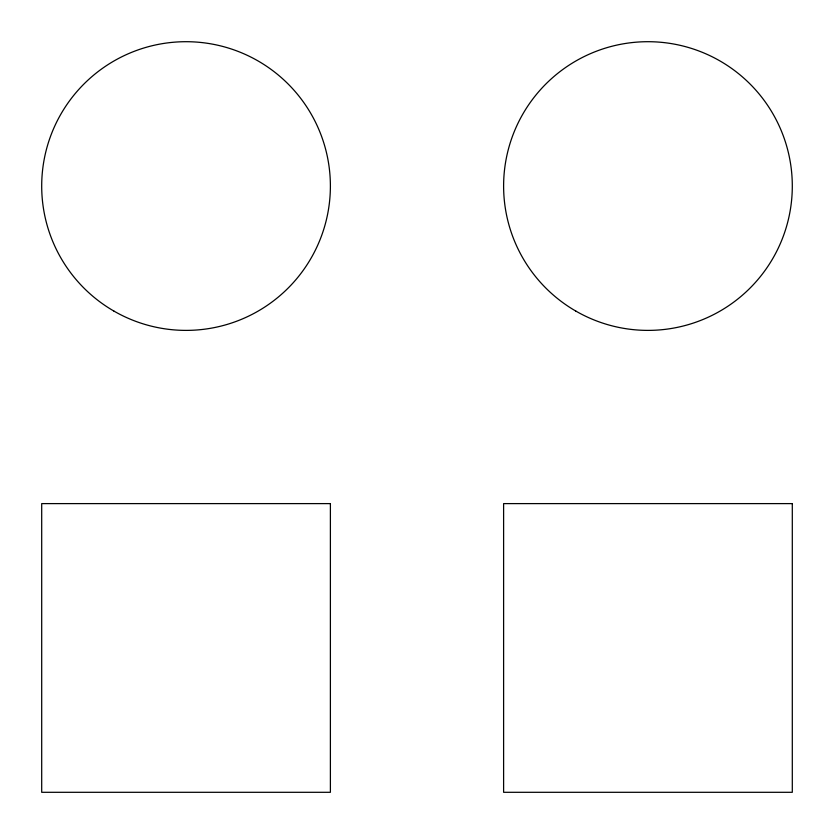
<?xml version="1.0" encoding="UTF-8"?>
<svg xmlns="http://www.w3.org/2000/svg" width="834" height="834" viewBox="0 0 834 834"><rect width="100%" height="100%" fill="white"/><g stroke="black" fill="none" stroke-linecap="round" stroke-linejoin="round"><path stroke-width="1.25" d="M330.389 503.611L41.7 503.611L41.7 792.3L330.389 792.3L330.389 503.611M792.3 503.611L503.611 503.611L503.611 792.3L792.3 792.3L792.3 503.611M575.783 311.051A144.345 144.345 0 0 0 792.3 186.045A144.345 144.345 0 0 0 575.783 61.038A144.345 144.345 0 0 0 575.783 311.051M113.872 311.051A144.345 144.345 0 0 0 330.389 186.045A144.345 144.345 0 0 0 113.872 61.038A144.345 144.345 0 0 0 113.872 311.051"/></g></svg>
